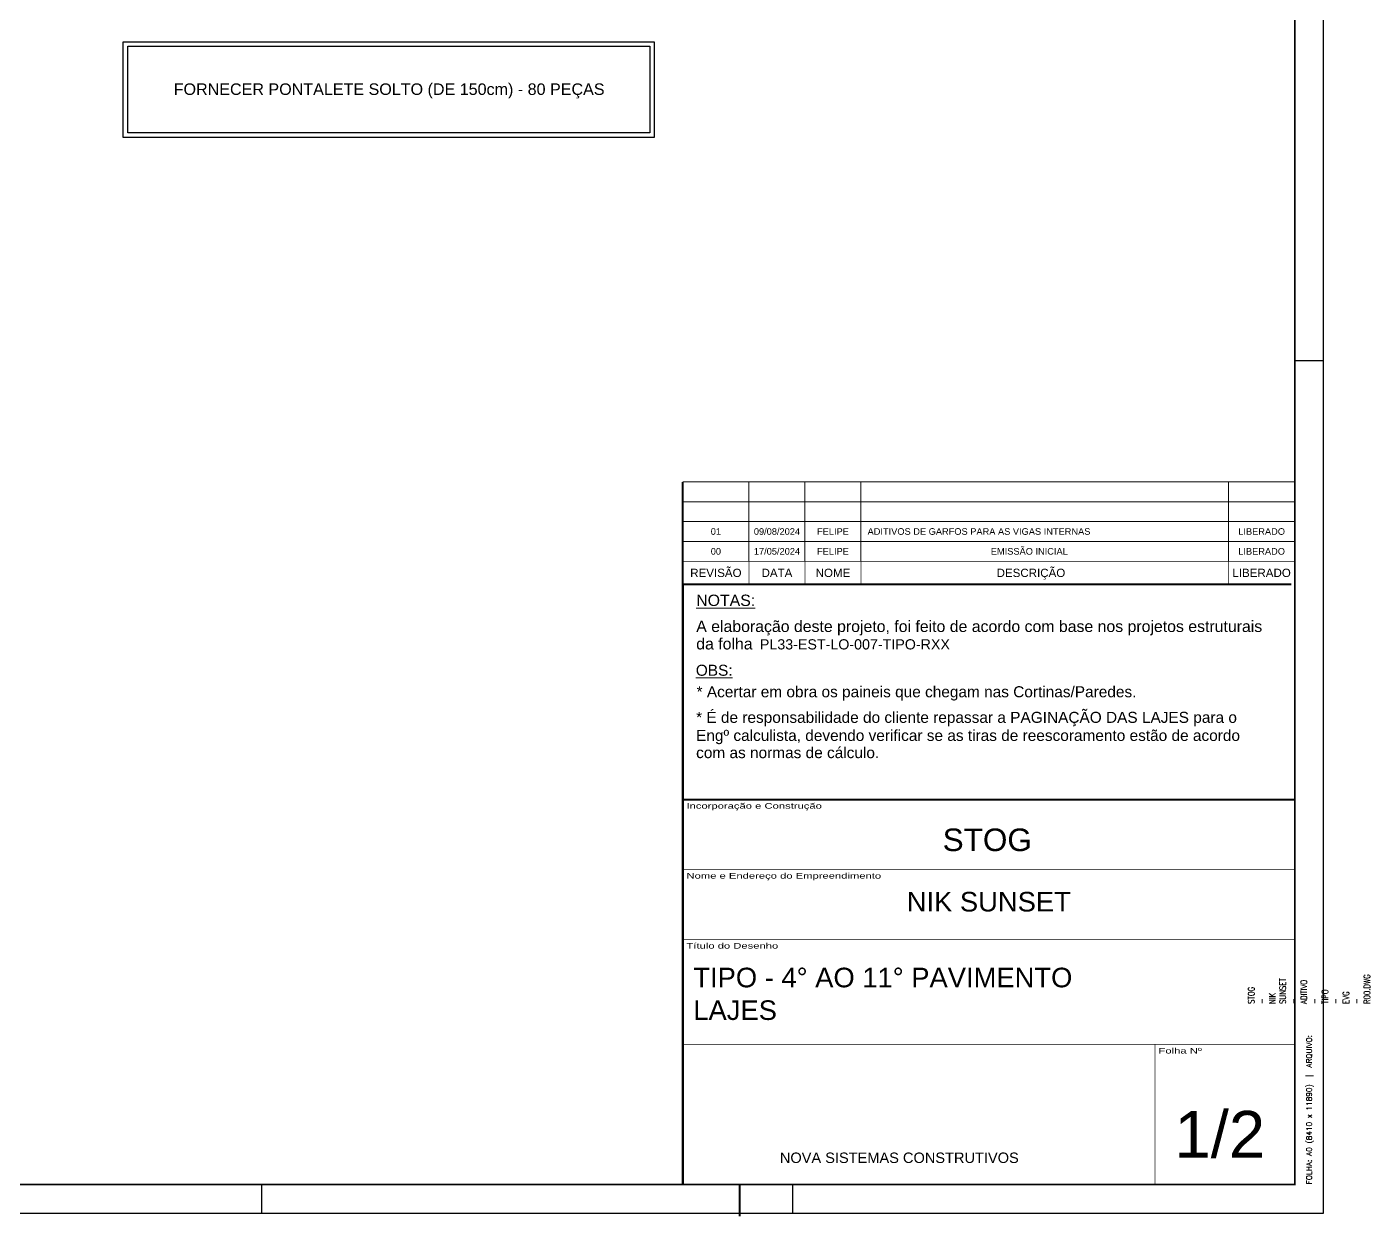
# Model space of a CAD drawing. Extents: x 15230 to 29563, y 3128 to 7338.
# Drawn here: x 18916 to 21256, y 3128 to 5199 of the extents above; entities that cross this region are included whole.
import ezdxf
from ezdxf.enums import TextEntityAlignment as Align

# ---------------------------------------------------------------- set-up
doc = ezdxf.new("R2010")
doc.units = 0
for name, color, linetype, lineweight in [('CARIMBO', 7, 'Continuous', 9), ('FOLHA', 255, 'Continuous', 40), ('Folhas', 255, 'Continuous', 9)]:
    doc.layers.add(name, color=color, linetype=linetype, lineweight=lineweight)
doc.styles.add('ARIAL', font='arial.ttf')
doc.styles.add('MillsCAD', font='romans.shx', dxfattribs={"width": 0.8})
doc.styles.add('Tecnologia', font='')
doc.styles.add('VERDANA', font='verdana.ttf', dxfattribs={"oblique": 15})
doc.styles.get('Tecnologia').set_extended_font_data('Forgotten Futurist')

# ---------------------------------------------------------------- blocks, each defined once
blk = doc.blocks.new('*U6')
at = {"color": 7}
for p, q in [((0, 2870), (100, 2870)), ((-3600, 0), (-3600, -100)), ((-1750, 0), (-1750, -100))]:
    blk.add_line(p, q, dxfattribs=at)
blk.add_lwpolyline([(-11790, 8310), (-11790, -100), (100, -100), (100, 8310)], close=True, dxfattribs=at)
at = {"color": 7, "const_width": 6}
blk.add_lwpolyline([(-11540, 8210), (-11540, 0), (0, 0), (0, 8210)], close=True, dxfattribs=at)
at = {"color": 7, "style": 'MillsCAD'}
blk.add_text('FOLHA: A0 (8410 x 11890)  |  ARQUIVO:', height=18.75, rotation=90, dxfattribs=at).set_placement((50, 0), align=Align.MIDDLE_LEFT)
at = {"color": 7, "insert": (50, 628.4), "char_height": 22, "width": 1.25, "attachment_point": 4, "rotation": 90, "style": 'MillsCAD'}
blk.add_mtext('STOG - NIK SUNSET - ADITIVO - TIPO - EVG - R00.DWG', dxfattribs=at)
blk = doc.blocks.new('Carimbo Laje')
at = {"layer": 'CARIMBO', "color": 30}
for points, const_width in [([(124981.9, 144853.7), (123684.7, 144853.7), (123684.7, 144038.4)], 4.45), ([(123684.7, 144705.5), (124981.9, 144705.5)], 1.48), ([(123684.7, 144557.3), (124981.9, 144557.3)], 1.48), ([(123684.7, 144334.9), (124981.9, 144334.9)], 1.48), ([(124685.4, 144038.4), (124685.4, 144334.9)], 1.48), ([(123684.7, 144038.4), (124981.9, 144038.4)], 1.48)]:
    blk.add_lwpolyline(points, dxfattribs=dict(at, const_width=const_width))
at = {"color": 0, "linetype": 'Continuous', "ltscale": 5, "style": 'ARIAL'}
blk.add_text('NOVA SISTEMAS CONSTRUTIVOS', height=22.118, dxfattribs=at).set_placement((123890.4, 144083.7))
at = {"color": 7, "style": 'ARIAL'}
blk.add_attdef('INCORPORAÇÃO_E_CONTRUÇÃO', text='', height=45.7, dxfattribs=at).set_placement((124364.7, 144777.9), align=Align.MIDDLE_CENTER)
blk.add_attdef('NOME_DA_OBRA', text='', height=41.5, dxfattribs=at).set_placement((124333.3, 144616.6), align=Align.CENTER)
for tag, p in [('PAVIMENTO', (123706.9, 144455.9)), ('TIPO_DE_PROJETO', (123706.9, 144386.8))]:
    blk.add_attdef(tag, p, '', height=41.5, dxfattribs=at)
at = {"color": 7, "style": 'ARIAL', "oblique": 10}
blk.add_attdef('FOLHA_Nº', text='', height=111.2, dxfattribs=at).set_placement((124832.8, 144149.1), align=Align.CENTER)
at = {"layer": 'CARIMBO', "color": 7, "style": 'VERDANA'}
blk.add_attdef('ENDEREÇO', text='', height=14.8, dxfattribs=at).set_placement((124333.3, 144572.1), align=Align.CENTER)
at = {"layer": 'Folhas', "style": 'Tecnologia', "width": 1.5}
for s, p in [('Incorporação e Construção', (123692.5, 144846.3)), ('Nome e Endereço do Empreendimento', (123692.5, 144698.1)), ('Título do Desenho', (123692.5, 144549.8)), ('Folha Nº', (124693.1, 144327.5))]:
    blk.add_text(s, height=11.86, dxfattribs=at).set_placement(p, align=Align.TOP_LEFT)
blk = doc.blocks.new('Revisão Carimbo')
at = {"color": 30}
for p, q in [((0, 155), (925, 155)), ((100, 35), (100, 155)), ((184.66, 35), (184.66, 155)), ((269.32, 35), (269.32, 155)), ((825, 35), (825, 155)), ((0, 125), (925, 125)), ((0, 95), (925, 95)), ((0, 65), (925, 65))]:
    blk.add_line(p, q, dxfattribs=at)
for points, const_width in [([(0, 0), (0, 155)], 3), ([(0, 35), (925, 35)], 1), ([(100, 35), (100, 0)], 1), ([(184.66, 35), (184.66, 0)], 1), ([(269.32, 35), (269.32, 0)], 1), ([(825, 35), (825, 0)], 1), ([(0, 0), (920, 0)], 3)]:
    blk.add_lwpolyline(points, dxfattribs=dict(at, const_width=const_width))
at = {"color": 7, "style": 'ARIAL'}
for s, p in [('REVISÃO', (50, 17.5)), ('DATA', (142.33, 17.5)), ('NOME', (226.99, 17.5)), ('DESCRIÇÃO', (526.27, 17.5)), ('LIBERADO', (875, 17.5))]:
    blk.add_text(s, height=12.5, dxfattribs=at).set_placement(p, align=Align.MIDDLE_CENTER)
at = {"layer": 'CARIMBO', "color": 7, "style": 'ARIAL'}
for tag, p in [('REVISÃO_03', (50, 140)), ('DATA', (142.33, 140)), ('NOME', (226.99, 140)), ('LIBERADO', (875, 140)), ('REVISÃO_02', (50, 110)), ('DATA', (142.33, 110)), ('NOME', (226.99, 110)), ('LIBERADO', (875, 110)), ('REVISÃO_01', (50, 80)), ('DATA', (142.33, 80)), ('NOME', (226.99, 80)), ('LIBERADO', (875, 80)), ('REVISÃO_00', (50, 50)), ('DATA', (142.33, 50)), ('NOME', (226.99, 50)), ('LIBERADO', (875, 50))]:
    blk.add_attdef(tag, text='', height=10, dxfattribs=at).set_placement(p, align=Align.MIDDLE_CENTER)
for p in [(279.32, 140), (279.32, 110), (279.32, 80), (279.32, 50)]:
    blk.add_attdef('DESCRIÇÃO', text='', height=10, dxfattribs=at).set_placement(p, align=Align.MIDDLE_LEFT)

msp = doc.modelspace()

# ---------------------------------------------------------------- linework, layer by layer
at = {"color": 1}
for points in [[(19083.37, 5173.39), (20008.54, 5173.39), (20008.54, 5006.71), (19083.37, 5006.71)], [(19091.19, 5165.57), (20000.72, 5165.57), (20000.72, 5014.53), (19091.19, 5014.53)]]:
    msp.add_lwpolyline(points, close=True, dxfattribs=at)
at = {"layer": 'CARIMBO', "color": 30, "const_width": 3.65}
msp.add_lwpolyline([(20058.37, 3853.65), (20058.37, 4228.27)], dxfattribs=at)
at = {"layer": 'FOLHA'}
msp.add_line((20156.86, 3183.48), (20156.86, 3128.18), dxfattribs=at)

# ---------------------------------------------------------------- block references
at = {"xscale": 0.5, "yscale": 0.5, "zscale": 0.5}
msp.add_blockref('*U6', (21124.54, 3183.48), dxfattribs=at)
at = {"layer": 'CARIMBO', "color": 1}
ref = msp.add_blockref('Revisão Carimbo', (20058.37, 4228.27), dxfattribs=dict(at, xscale=1.152505138133646, yscale=1.152505138133646, zscale=1.152505138133646))
ref.add_attrib('REVISÃO_00', '00', dxfattribs={"color": 1, "height": 11.525, "style": 'ARIAL'}).set_placement((20116, 4285.9), align=Align.MIDDLE_CENTER)
ref.add_attrib('DATA', '17/05/2024', dxfattribs={"color": 1, "height": 11.525, "style": 'ARIAL'}).set_placement((20222.41, 4285.9), align=Align.MIDDLE_CENTER)
ref.add_attrib('NOME', 'FELIPE', dxfattribs={"color": 1, "height": 11.525, "style": 'ARIAL'}).set_placement((20319.98, 4285.9), align=Align.MIDDLE_CENTER)
ref.add_attrib('DESCRIÇÃO', '                                                EMISSÃO INICIAL', dxfattribs={"color": 1, "height": 11.5251, "style": 'ARIAL'}).set_placement((20380.29, 4285.9), align=Align.MIDDLE_LEFT)
ref.add_attrib('LIBERADO', 'LIBERADO', dxfattribs={"color": 1, "height": 11.525, "style": 'ARIAL'}).set_placement((21066.81, 4285.9), align=Align.MIDDLE_CENTER)
ref.add_attrib('REVISÃO_01', '01', dxfattribs={"height": 11.525, "style": 'ARIAL'}).set_placement((20116, 4320.47), align=Align.MIDDLE_CENTER)
ref.add_attrib('DATA', '09/08/2024', dxfattribs={"height": 11.525, "style": 'ARIAL'}).set_placement((20222.41, 4320.47), align=Align.MIDDLE_CENTER)
ref.add_attrib('NOME', 'FELIPE', dxfattribs={"height": 11.525, "style": 'ARIAL'}).set_placement((20319.98, 4320.47), align=Align.MIDDLE_CENTER)
ref.add_attrib('DESCRIÇÃO', 'ADITIVOS DE GARFOS PARA AS VIGAS INTERNAS', dxfattribs={"height": 11.5251, "style": 'ARIAL'}).set_placement((20380.29, 4320.47), align=Align.MIDDLE_LEFT)
ref.add_attrib('LIBERADO', 'LIBERADO', dxfattribs={"height": 11.525, "style": 'ARIAL'}).set_placement((21066.81, 4320.47), align=Align.MIDDLE_CENTER)
at = {"layer": 'CARIMBO', "linetype": 'ByBlock'}
ref = msp.add_blockref('Carimbo Laje', (-81599.87, -115203.75), dxfattribs=dict(at, xscale=0.8219144908905698, yscale=0.8219144908905698, zscale=0.8219144908905698))
ref.add_attrib('FOLHA_Nº', '  1/2', (20851.64, 3229.97), dxfattribs={"layer": '0', "height": 81.442, "style": 'ARIAL'})
ref.add_attrib('TIPO_DE_PROJETO', 'LAJES', (20076.65, 3469.82), dxfattribs={"layer": '0', "height": 34.118, "style": 'ARIAL'})
ref.add_attrib('PAVIMENTO', 'TIPO - 4° AO 11° PAVIMENTO', (20076.65, 3526.66), dxfattribs={"layer": '0', "height": 34.1176, "style": 'ARIAL'})
ref.add_attrib('NOME_DA_OBRA', 'NIK SUNSET', dxfattribs={"layer": '0', "height": 34.118, "style": 'ARIAL'}).set_placement((20591.46, 3658.69), align=Align.CENTER)
ref.add_attrib('INCORPORAÇÃO_E_CONTRUÇÃO', '          STOG', dxfattribs={"layer": '0', "height": 39.2652, "style": 'ARIAL'}).set_placement((20512.63, 3803.18), align=Align.TOP_CENTER)

# ---------------------------------------------------------------- texts
at = {"layer": 'CARIMBO', "color": 1, "style": 'ARIAL'}
for s, height, p in [('FORNECER PONTALETE SOLTO (DE 150cm) - 80 PEÇAS', 20.0648, (19171.35, 5080.73)), ('PL33-EST-LO-007-TIPO-RXX', 17.7755, (20192.62, 4115.05))]:
    msp.add_text(s, height=height, dxfattribs=at).set_placement(p)
at = {"layer": 'CARIMBO', "style": 'ARIAL'}
for s, height, p in [('%%UNOTAS:', 19.751, (20081.77, 4190.74)), ('A elaboração deste projeto, foi feito de acordo com base nos projetos estruturais', 19.7506, (20081.77, 4145.43)), ('da folha', 19.751, (20081.77, 4115.05)), ('%%UOBS:', 19.202, (20081.03, 4069.2)), ('* Acertar em obra os paineis que chegam nas Cortinas/Paredes.', 19.2019, (20082.38, 4031.79)), ('* É de responsabilidade do cliente repassar a PAGINAÇÃO DAS LAJES para o', 19.2019, (20081.56, 3987.2)), ('Engº calculista, devendo verificar se as tiras de reescoramento estão de acordo', 19.2019, (20081.56, 3955.73)), ('com as normas de cálculo.', 19.2019, (20081.56, 3925.78))]:
    msp.add_text(s, height=height, dxfattribs=at).set_placement(p)

doc.saveas('drawing.dxf')
